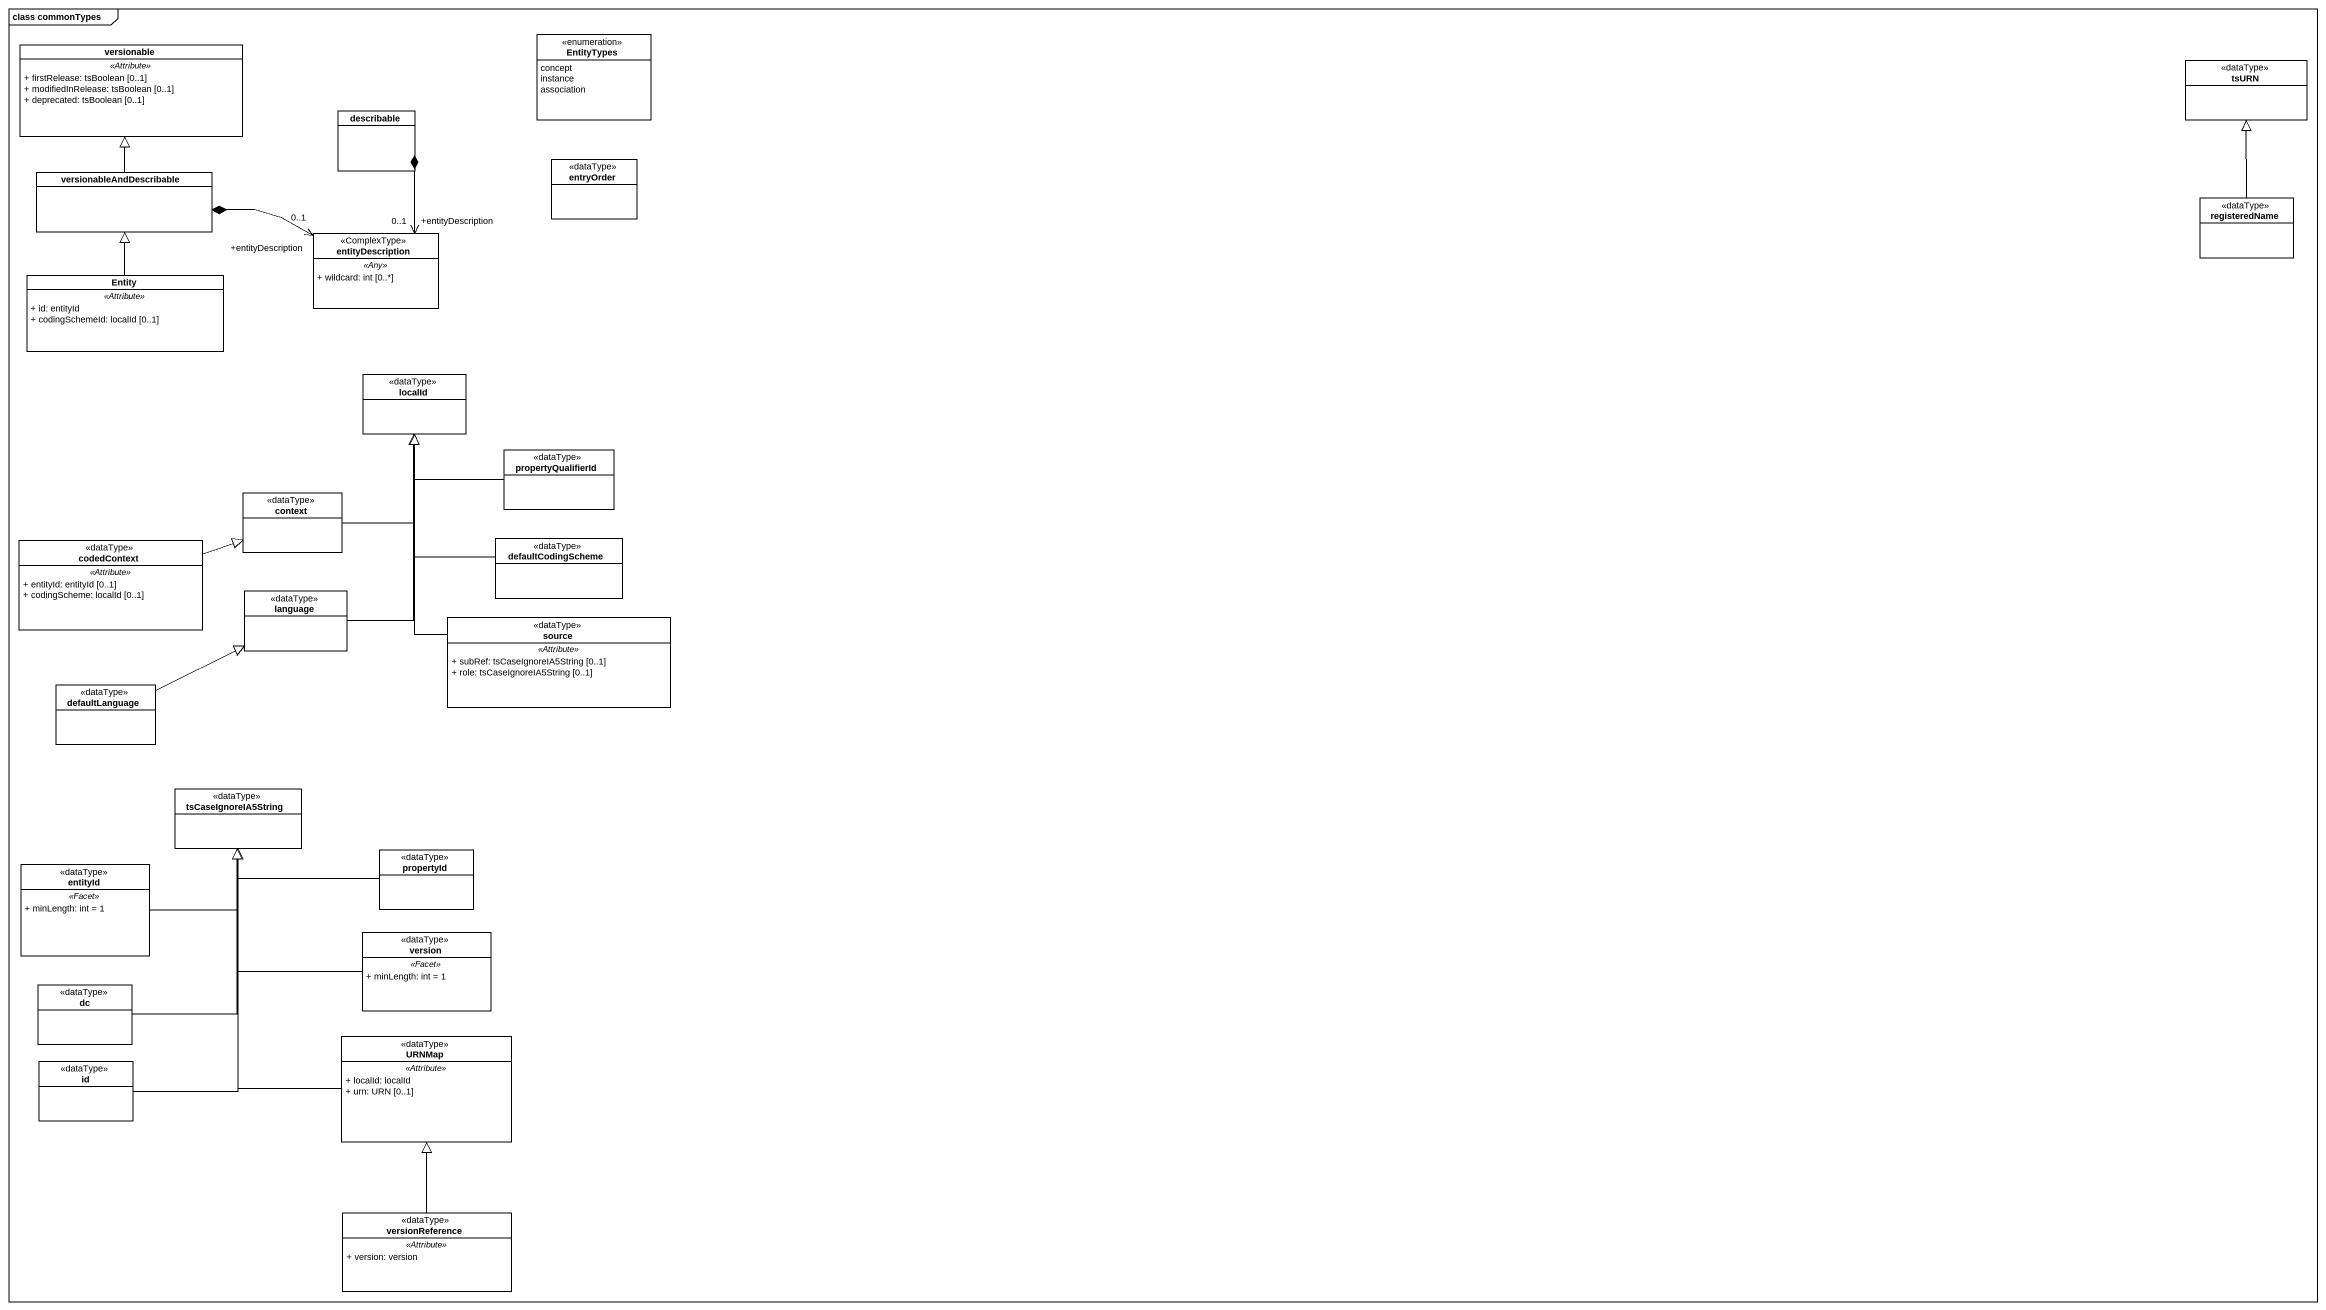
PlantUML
@startuml
mainframe class commonTypes
hide circle
hide empty members
skinparam classAttributeIconSize 0
enum EntityTypes #FFFFFF {
  concept
  instance
  association
}
class versionable #FFFFFF {
  .. <<Attribute>> ..
  + firstRelease: tsBoolean [0..1]
  + modifiedInRelease: tsBoolean [0..1]
  + deprecated: tsBoolean [0..1]
}
class tsURN <<dataType>> #FFFFFF
class describable #FFFFFF
class versionableAndDescribable #FFFFFF
class entryOrder <<dataType>> #FFFFFF
class entityDescription <<ComplexType>> #FFFFFF {
  .. <<Any>> ..
  + wildcard: int [0..*]
}
class registeredName <<dataType>> #FFFFFF
class "Entity" as Entity_ #FFFFFF {
  .. <<Attribute>> ..
  + id: entityId
  + codingSchemeId: localId [0..1]
}
class localId <<dataType>> #FFFFFF
class propertyQualifierId <<dataType>> #FFFFFF
class context <<dataType>> #FFFFFF
class codedContext <<dataType>> #FFFFFF {
  .. <<Attribute>> ..
  + entityId: entityId [0..1]
  + codingScheme: localId [0..1]
}
class defaultCodingScheme <<dataType>> #FFFFFF
class language <<dataType>> #FFFFFF
class source <<dataType>> #FFFFFF {
  .. <<Attribute>> ..
  + subRef: tsCaseIgnoreIA5String [0..1]
  + role: tsCaseIgnoreIA5String [0..1]
}
class defaultLanguage <<dataType>> #FFFFFF
class tsCaseIgnoreIA5String <<dataType>> #FFFFFF
class propertyId <<dataType>> #FFFFFF
class entityId <<dataType>> #FFFFFF {
  .. <<Facet>> ..
  + minLength: int = 1
}
class version <<dataType>> #FFFFFF {
  .. <<Facet>> ..
  + minLength: int = 1
}
class dc <<dataType>> #FFFFFF
class URNMap <<dataType>> #FFFFFF {
  .. <<Attribute>> ..
  + localId: localId
  + urn: URN [0..1]
}
class id <<dataType>> #FFFFFF
class versionReference <<dataType>> #FFFFFF {
  .. <<Attribute>> ..
  + version: version
}
versionableAndDescribable -up-|> versionable
entityDescription "+entityDescription\n0..1" <-up-* describable
entityDescription "+entityDescription\n0..1" <-left-* versionableAndDescribable
registeredName -up-|> tsURN
Entity_ -up-|> versionableAndDescribable
propertyQualifierId -left-|> localId
context -up-|> localId
codedContext -right-|> context
defaultCodingScheme -up-|> localId
language -up-|> localId
source -up-|> localId
defaultLanguage -right-|> language
propertyId -left-|> tsCaseIgnoreIA5String
entityId -right-|> tsCaseIgnoreIA5String
version -up-|> tsCaseIgnoreIA5String
dc -up-|> tsCaseIgnoreIA5String
URNMap -up-|> tsCaseIgnoreIA5String
id -up-|> tsCaseIgnoreIA5String
versionReference -up-|> URNMap
@enduml
